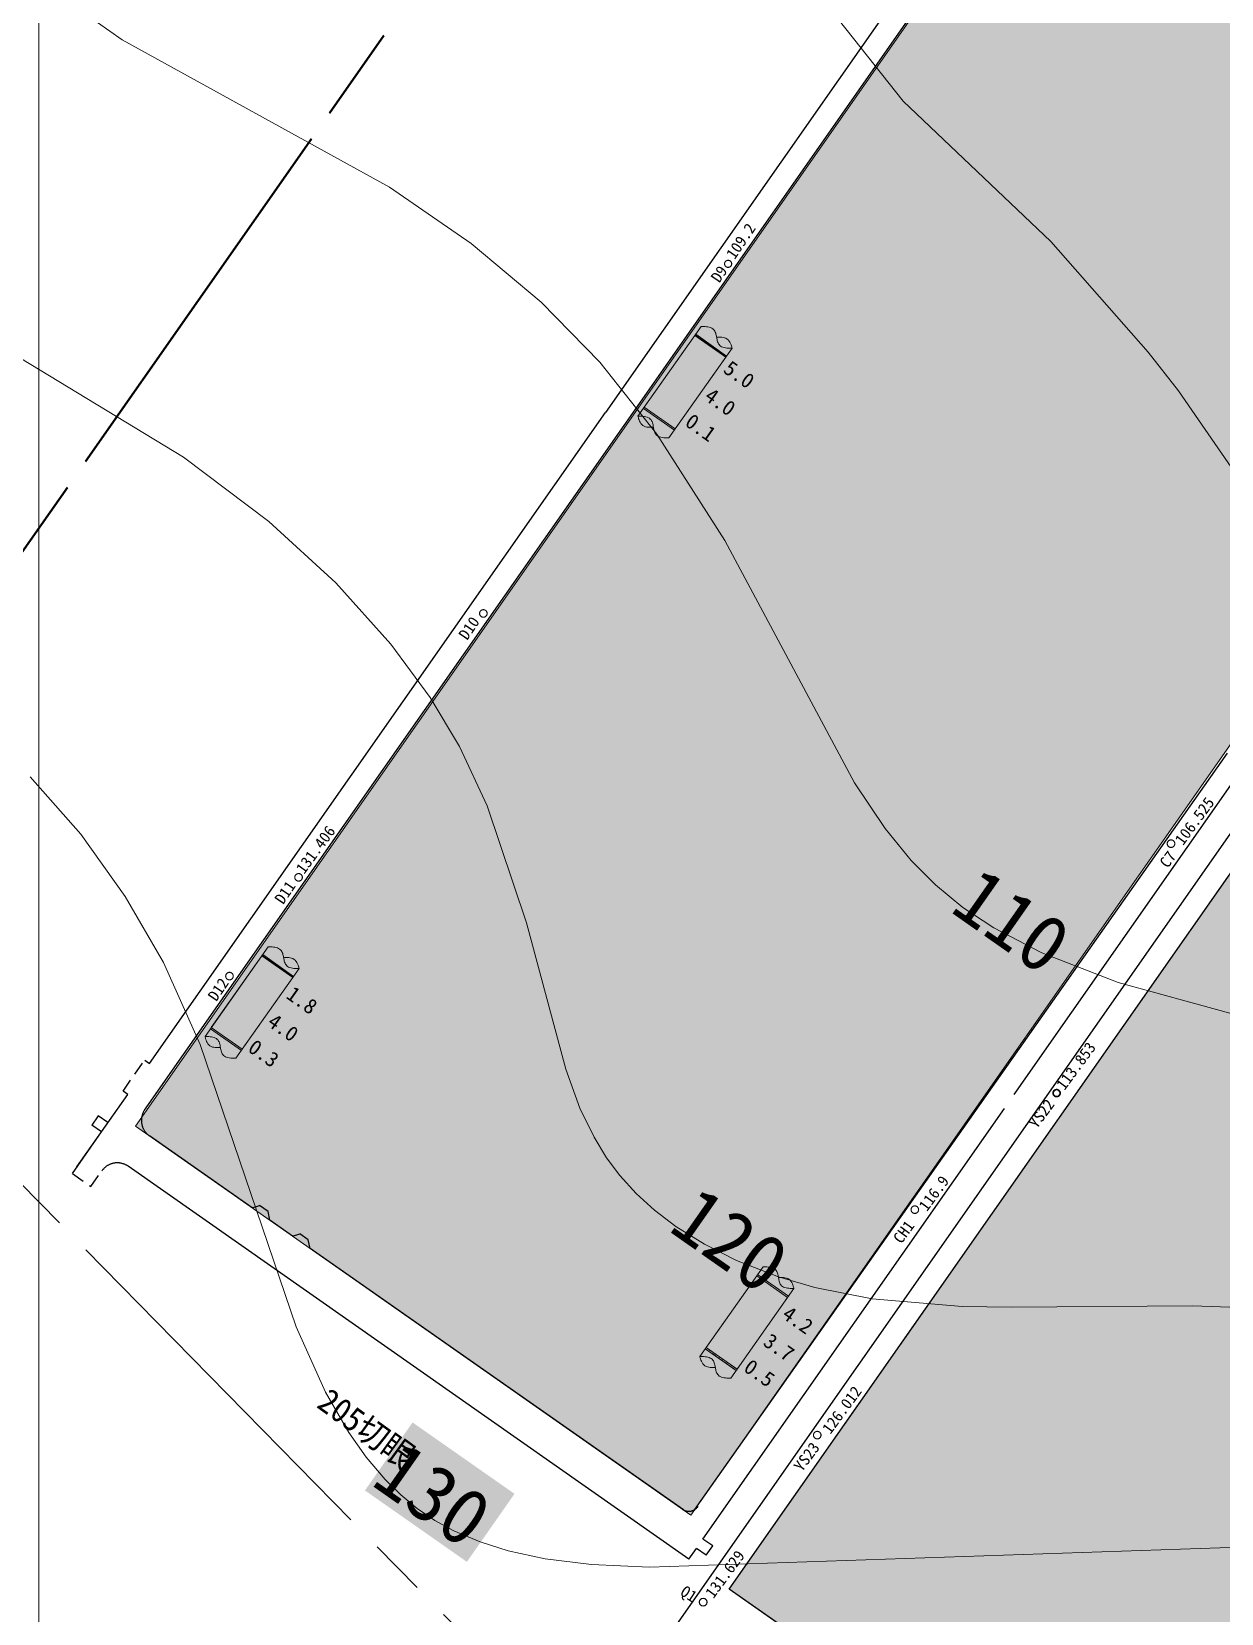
# Model space of a CAD drawing. Header units: inches. Extents: x 36473197 to 36486087, y 3899343 to 3911260.
# Drawn here: x 36480998.1 to 36481312.7, y 3903572.5 to 3903990.6 of the extents above; entities that cross this region are included whole.
import ezdxf

# ---------------------------------------------------------------- set-up
doc = ezdxf.new("R2010")
doc.units = ezdxf.units.IN
doc.header["$MEASUREMENT"] = 0
for name, pattern in [('可采边界', [0.047, 0.02, -0.002, 0.003, -0.002, 0.02]), ('虚线', [0.0045, 0.00175, -0.001, 0.00175]), ('采区边界', [0.03, 0.0125, -0.001, 0.003, -0.001, 0.0125])]:
    doc.linetypes.add(name, pattern=pattern)
doc.layers.get('0').update_dxf_attribs({"lineweight": 0})
for name, color, linetype, lineweight in [('4煤底板等值线', 7, 'Continuous', 0), ('4煤底板等值线注记', 7, 'Continuous', 0), ('可采边界', 7, 'Continuous', 0), ('导线点', 7, 'Continuous', 0), ('小柱状', 7, 'Continuous', 0), ('经纬网', 7, 'Continuous', 0), ('西区开拓设计', 7, 'Continuous', 0), ('采掘图', 7, 'Continuous', 0), ('采空区', 7, 'Continuous', 0)]:
    doc.layers.add(name, color=color, linetype=linetype, lineweight=lineweight)
doc.layers.add('巷道1', color=7, linetype='Continuous', lineweight=0, true_color=0x2d2d2d)
doc.styles.add('宋体', font='SIMSUN.TTC')
doc.styles.add('新宋体', font='SIMSUN.TTC')
doc.styles.add('长等线体', font='simfang.ttf')
doc.styles.add('黑体', font='simhei.ttf')

# ---------------------------------------------------------------- blocks, each defined once
blk = doc.blocks.new('临时经纬仪导线点')
at = {"color": 0, "const_width": 0.3}
blk.add_lwpolyline([(1, 0), (0.97, 0.26), (0.87, 0.5), (0.71, 0.71), (0.5, 0.87), (0.26, 0.97), (0, 1), (-0.26, 0.97), (-0.5, 0.87), (-0.71, 0.71), (-0.87, 0.5), (-0.97, 0.26), (-1, 0), (-0.97, -0.26), (-0.87, -0.5), (-0.71, -0.71), (-0.5, -0.87), (-0.26, -0.97), (0, -1), (0.26, -0.97), (0.5, -0.87), (0.71, -0.71), (0.87, -0.5), (0.97, -0.26), (1, 0)], dxfattribs=at)
blk = doc.blocks.new('lr_block_576')
at = {"color": 7}
blk.add_lwpolyline([(-4.2, 2.72), (3.97, -3.05), (4.2, -2.72), (-3.97, 3.05), (-4.2, 2.72), (-4.2, 2.72)], dxfattribs=at)
at = {"color": 7, "const_width": 0.1}
for points in [[(-3.8, 2.93), (-3.88, 2.88), (-4, 2.76), (-4.06, 2.63)], [(-3.47, 2.7), (-3.51, 2.7), (-3.59, 2.67), (-3.67, 2.63), (-3.73, 2.56), (-3.77, 2.49), (-3.78, 2.43)], [(-3.29, 2.08), (-3.24, 2.11), (-3.18, 2.18)], [(-3.18, 2.18), (-3.14, 2.25), (-3.12, 2.34), (-3.13, 2.43), (-3.14, 2.47)], [(-3.01, 1.88), (-2.91, 1.99)], [(-2.91, 1.99), (-2.83, 2.14), (-2.81, 2.23)], [(-2.37, 1.6), (-1.28, 0.83)], [(-0.54, 0.62), (-0.62, 0.57), (-0.73, 0.44), (-0.8, 0.32)], [(-0.21, 0.39), (-0.25, 0.39), (-0.33, 0.36), (-0.4, 0.32), (-0.46, 0.25), (-0.5, 0.18), (-0.52, 0.12)], [(0.08, -0.13), (0.12, -0.06), (0.14, 0.03), (0.14, 0.12), (0.13, 0.16)], [(-0.03, -0.23), (0.02, -0.2), (0.08, -0.13)], [(0.26, -0.43), (0.35, -0.33)], [(0.35, -0.33), (0.44, -0.17), (0.46, -0.08)], [(0.9, -0.71), (1.99, -1.48)], [(2.73, -1.69), (2.65, -1.74), (2.53, -1.87), (2.47, -1.99)], [(3.06, -1.92), (3.02, -1.92), (2.94, -1.95), (2.86, -1.99), (2.8, -2.06), (2.76, -2.13), (2.75, -2.19)], [(3.24, -2.54), (3.29, -2.51), (3.35, -2.44)], [(3.35, -2.44), (3.39, -2.37), (3.41, -2.28), (3.4, -2.19), (3.39, -2.16)], [(3.52, -2.74), (3.62, -2.64)], [(3.62, -2.64), (3.7, -2.48), (3.72, -2.39)]]:
    blk.add_lwpolyline(points, dxfattribs=at)

msp = doc.modelspace()

# ---------------------------------------------------------------- hatches: boundary and pattern name
at = {"layer": '4煤底板等值线注记', "true_color": 0xffffff}
for points in [[(36481239.31, 3903756.52), (36481251.9, 3903774.5), (36481278.85, 3903755.62), (36481266.27, 3903737.65)], [(36481164.84, 3903672.14), (36481177.43, 3903690.11), (36481204.38, 3903671.23), (36481191.8, 3903653.26)], [(36481086.22, 3903604.97), (36481098.81, 3903622.94), (36481125.77, 3903604.07), (36481113.18, 3903586.09)]]:
    msp.add_hatch(color=7, dxfattribs=at).paths.add_polyline_path(points, flags=17)
at = {"layer": '小柱状'}
for points in [[(36481160.09, 3903891.33), (36481168.26, 3903885.57), (36481181.63, 3903904.53), (36481173.46, 3903910.29)], [(36481045.6, 3903727.35), (36481053.77, 3903721.58), (36481067.14, 3903740.54), (36481058.97, 3903746.31)], [(36481176.44, 3903642.77), (36481184.61, 3903637.01), (36481197.98, 3903655.96), (36481189.81, 3903661.73)]]:
    msp.add_hatch(color=7, dxfattribs=at).paths.add_polyline_path(points, flags=17)
at = {"layer": '小柱状', "lineweight": 0}
h = msp.add_hatch(dxfattribs=at)
h.set_pattern_fill('泥岩_1_1', color=256, scale=133.333333, angle=-35, style=0, pattern_type=2)
h.set_pattern_definition([(145, (36481173.29135, 3903904.4035), (-0.45886, -0.65532), [0.266667, -0.533333]), (325, (36481173.63, 3903904.6547), (0.45886, 0.65532), [0.266667, -0.533333]), (325, (36481173.133, 3903904.75856), (0.45886, 0.65532), []), (325, (36481172.9036, 3903904.4309), (0.45886, 0.65532), [])])
h.paths.add_polyline_path([(36481173.46, 3903910.29), (36481181.63, 3903904.53), (36481181.86, 3903904.86), (36481173.69, 3903910.62)], flags=17)
h = msp.add_hatch(dxfattribs=at)
h.set_pattern_fill('泥岩_1_1', color=256, scale=133.333333, angle=-35, style=0, pattern_type=2)
h.set_pattern_definition([(145, (36481058.8, 3903740.41635), (-0.45886, -0.65532), [0.266667, -0.533333]), (325, (36481059.1386, 3903740.6675), (0.45886, 0.65532), [0.266667, -0.533333]), (325, (36481058.6416, 3903740.7714), (0.45886, 0.65532), []), (325, (36481058.4122, 3903740.4437), (0.45886, 0.65532), [])])
h.paths.add_polyline_path([(36481058.97, 3903746.31), (36481067.14, 3903740.54), (36481067.37, 3903740.87), (36481059.2, 3903746.63)], flags=17)
at = {"layer": '采空区'}
h = msp.add_hatch(dxfattribs=at)
h.set_pattern_fill('GRAVEL', color=160, scale=105.790118, angle=-45, style=0)
h.set_pattern_definition([(148.011827392, (68595548.02, -13821831.6654), (-1084.5972532358, 668.1492536708), [14.23257937, -1409.02790148]), (104.968780616, (68595535.9485, -13821824.126), (324.60542222537, -1231.83032385526), [24.42355305, -2417.93098663]), (52.509486966, (68595529.64, -13821800.531), (-962.3304480337, -1243.8860362498), [17.2213618, -1704.91699648]), (187.272728894, (68595496.4305, -13821764.4917), (2102.03324767324, 263.1870727482), [22.2411029, -2201.86876955]), (212.832694066, (68595474.3684, -13821767.307), (1158.3562619836, 741.3383686664), [21.80916186, -2159.1099997]), (277.272728894, (68595456.043, -13821779.132), (-263.1870727482, 2102.03324767324), [22.2411029, -2201.86876955]), (317.693280355, (68595458.8586, -13821801.194), (-1280.6230671857, 1170.6969212542), [29.41272083, -2911.85698693]), (352.254368263, (68595480.611, -13821820.9917), (2420.61081370132, -325.1753159775), [27.7686366, -2749.09602793]), (41.428605503, (68595508.126, -13821824.7343), (1207.43395219005, 1072.25659396515), [22.31642548, -2209.32856695]), (95.235398197, (68595524.859, -13821809.968), (97.870433537, -1164.3841181808), [25.4776458, -1248.40407042]), (142.396477686, (68595522.5338, -13821784.5964), (-1366.43778832802, 1048.145169176), [32.9481208, -3261.86639243]), (58.813114722, (68595513.574, -13821867.817), (496.519811386, 839.4937490794), [11.24559538, -1113.31878876]), (91.468274278, (68595519.397, -13821858.1963), (30.4242278625, -1391.1191068693), [21.39467617, -2118.07806326]), (144.99903989, (68595518.85, -13821836.81), (-104.18323661, -18.36851547), [14.96094433, -134.64887587]), (123.197630402, (68595530.065, -13821827.312), (300.20905056, -484.1791521155), [8.05676384, -797.61677474]), (211.800449374, (68595525.654, -13821820.57), (294.181194363, 159.288783014), [11.39391312, -558.30330943]), (310.96279642, (68595515.97, -13821826.574), (263.472019624, -275.812678895), [18.50575962, -598.35133172]), (81.56409107, (68595528.102, -13821840.548), (-67.446205674, -226.734988688), [13.38149787, -321.15623022]), (296.388580222, (68595515, -13821760.1435), (496.2348645101, -986.7268196989), [18.74600898, -1855.85966514]), (350.34521583, (68595523.332, -13821776.936), (-1219.489664585, 214.679276294), [15.7268648, -1556.95630813]), (213.197630402, (68595548.938, -13821836.875), (484.1791521155, 300.20905056), [16.11342188, -789.5601167]), (263.609499554, (68595535.455, -13821845.697), (128.86455515155, 1096.9379125064), [18.74600898, -1855.85966514]), (259.44299467, (68595450.406, -13821771.532), (116.523895881, 557.653213987), [18.07741543, -885.7937524]), (214.774180457, (68595447.094, -13821789.3034), (1054.1730253733, 722.9698531985), [15.14681757, -1499.53716794]), (346.800449375, (68595444.939, -13821856.285), (557.653213987, -116.523895881), [16.11342188, -789.5601167]), (297.353064525, (68595460.6266, -13821859.9643), (-655.5236475241, 1280.9080140618), [17.73370334, -1755.63182905]), (349.44299467, (68595435.938, -13821805.235), (-557.653213987, 116.523895881), [9.03870772, -894.8324601]), (21.30897236, (68595443.837, -13821850.034), (398.364430973, 177.657298482), [5.39423814, -534.03163993]), (85.96279642, (68595448.862, -13821848.074), (-49.077690206, -330.918225299), [21.80916186, -414.37467045]), (106.008045845, (68595450.3977, -13821826.3186), (287.8683912895, -1023.4638506347), [20.21120212, -2000.90617204]), (223.68910741, (68595506.594, -13821828.227), (189.997957753, 140.920267546), [15.25726246, -366.17443387]), (273.156266475, (68595495.561, -13821838.766), (103.8982897342, -1807.85205331037), [26.63731707, -2637.08980142]), (340.94443579, (68595497.028, -13821865.363), (-802.7567181436, 288.1533381656), [10.89172743, -1078.2842042]), (9.9990399, (68595507.32, -13821868.92), (85.81472114, 122.55175208), [6.3474071, -99.4427113]), (40.255477052, (68595453.156, -13821823.684), (-655.8085944002, -545.3125547165), [14.6967864, -1454.9865081]), (328.011827393, (68595464.372, -13821814.187), (1084.5972532358, -668.1492536708), [28.46515874, -1394.7953221]), (279.9990399, (68595488.51, -13821829.27), (122.55175208, -85.81472114), [27.50543078, -78.28468762]), (245.303886357, (68595493.291, -13821856.354), (-545.5975015926, -1170.4119743781), [16.72689878, -1655.96174163]), (174.053643987, (68595486.302, -13821871.551), (-435.101461909, 30.7091747386), [15.40325282, -754.76043433]), (127.645015252, (68595470.982, -13821869.955), (-1390.83415999324, 1795.7963409158), [25.07913442, -2482.83845253]), (95.425118628, (68595455.6643, -13821850.097), (-134.60746447276, 1372.75059140138), [26.5320559, -2626.6706156])])
h.paths.add_polyline_path([(36481854.06, 3904884.5), (36481025.54, 3903701.28), (36481172.41, 3903598.44), (36482000.94, 3904781.65)], flags=17)
h = msp.add_hatch(dxfattribs=at)
h.set_pattern_fill('GRAVEL', color=160, scale=105.790118, angle=-45, style=0)
h.set_pattern_definition([(148.011827392, (68595599.91, -13822031.208), (-1084.5972532358, 668.1492536708), [14.23257937, -1409.02790148]), (104.968780616, (68595587.8385, -13822023.6686), (324.60542222537, -1231.83032385526), [24.42355305, -2417.93098663]), (52.509486966, (68595581.53, -13822000.074), (-962.3304480337, -1243.8860362498), [17.2213618, -1704.91699648]), (187.272728894, (68595548.3206, -13821964.0344), (2102.03324767324, 263.1870727482), [22.2411029, -2201.86876955]), (212.832694066, (68595526.2584, -13821966.85), (1158.3562619836, 741.3383686664), [21.80916186, -2159.1099997]), (277.272728894, (68595507.933, -13821978.6747), (-263.1870727482, 2102.03324767324), [22.2411029, -2201.86876955]), (317.693280355, (68595510.7486, -13822000.737), (-1280.6230671857, 1170.6969212542), [29.41272083, -2911.85698693]), (352.254368263, (68595532.501, -13822020.5345), (2420.61081370132, -325.1753159775), [27.7686366, -2749.09602793]), (41.428605503, (68595560.016, -13822024.277), (1207.43395219005, 1072.25659396515), [22.31642548, -2209.32856695]), (95.235398197, (68595576.749, -13822009.5106), (97.870433537, -1164.3841181808), [25.4776458, -1248.40407042]), (142.396477686, (68595574.4238, -13821984.1392), (-1366.43778832802, 1048.145169176), [32.9481208, -3261.86639243]), (58.813114722, (68595565.464, -13822067.36), (496.519811386, 839.4937490794), [11.24559538, -1113.31878876]), (91.468274278, (68595571.287, -13822057.739), (30.4242278625, -1391.1191068693), [21.39467617, -2118.07806326]), (144.99903989, (68595570.74, -13822036.35), (-104.18323661, -18.36851547), [14.96094433, -134.64887587]), (123.197630402, (68595581.955, -13822026.854), (300.20905056, -484.1791521155), [8.05676384, -797.61677474]), (211.800449374, (68595577.544, -13822020.113), (294.181194363, 159.288783014), [11.39391312, -558.30330943]), (310.96279642, (68595567.86, -13822026.117), (263.472019624, -275.812678895), [18.50575962, -598.35133172]), (81.56409107, (68595579.992, -13822040.09), (-67.446205674, -226.734988688), [13.38149787, -321.15623022]), (296.388580222, (68595566.89, -13821959.686), (496.2348645101, -986.7268196989), [18.74600898, -1855.85966514]), (350.34521583, (68595575.222, -13821976.479), (-1219.489664585, 214.679276294), [15.7268648, -1556.95630813]), (213.197630402, (68595600.828, -13822036.417), (484.1791521155, 300.20905056), [16.11342188, -789.5601167]), (263.609499554, (68595587.345, -13822045.24), (128.86455515155, 1096.9379125064), [18.74600898, -1855.85966514]), (259.44299467, (68595502.296, -13821971.075), (116.523895881, 557.653213987), [18.07741543, -885.7937524]), (214.774180457, (68595498.984, -13821988.846), (1054.1730253733, 722.9698531985), [15.14681757, -1499.53716794]), (346.800449375, (68595496.829, -13822055.828), (557.653213987, -116.523895881), [16.11342188, -789.5601167]), (297.353064525, (68595512.5166, -13822059.507), (-655.5236475241, 1280.9080140618), [17.73370334, -1755.63182905]), (349.44299467, (68595487.828, -13822004.778), (-557.653213987, 116.523895881), [9.03870772, -894.8324601]), (21.30897236, (68595495.727, -13822049.577), (398.364430973, 177.657298482), [5.39423814, -534.03163993]), (85.96279642, (68595500.752, -13822047.616), (-49.077690206, -330.918225299), [21.80916186, -414.37467045]), (106.008045845, (68595502.2877, -13822025.8614), (287.8683912895, -1023.4638506347), [20.21120212, -2000.90617204]), (223.68910741, (68595558.484, -13822027.77), (189.997957753, 140.920267546), [15.25726246, -366.17443387]), (273.156266475, (68595547.451, -13822038.3088), (103.8982897342, -1807.85205331037), [26.63731707, -2637.08980142]), (340.94443579, (68595548.918, -13822064.906), (-802.7567181436, 288.1533381656), [10.89172743, -1078.2842042]), (9.9990399, (68595559.21, -13822068.46), (85.81472114, 122.55175208), [6.3474071, -99.4427113]), (40.255477052, (68595505.046, -13822023.227), (-655.8085944002, -545.3125547165), [14.6967864, -1454.9865081]), (328.011827393, (68595516.262, -13822013.73), (1084.5972532358, -668.1492536708), [28.46515874, -1394.7953221]), (279.9990399, (68595540.4, -13822028.81), (122.55175208, -85.81472114), [27.50543078, -78.28468762]), (245.303886357, (68595545.181, -13822055.8965), (-545.5975015926, -1170.4119743781), [16.72689878, -1655.96174163]), (174.053643987, (68595538.192, -13822071.094), (-435.101461909, 30.7091747386), [15.40325282, -754.76043433]), (127.645015252, (68595522.872, -13822069.498), (-1390.83415999324, 1795.7963409158), [25.07913442, -2482.83845253]), (95.425118628, (68595507.5543, -13822049.64), (-134.60746447276, 1372.75059140138), [26.5320559, -2626.6706156])])
h.paths.add_polyline_path([(36481182.5, 3903578.88), (36481345.49, 3903464.75), (36482179.89, 3904656.35), (36482016.9, 3904770.48)], flags=17)

# ---------------------------------------------------------------- linework, layer by layer
at = {"layer": '4煤底板等值线', "color": 7, "linetype": 'Continuous', "lineweight": 0, "flags": 128}
for points in [[(36481185.07, 3904027.09), (36481228.54, 3903972.27), (36481267.54, 3903935.17), (36481293.35, 3903905.91), (36481301.32, 3903895.64), (36481342.47, 3903835.99)], [(36481005.75, 3903999.99), (36481022.07, 3903988.46), (36481092.69, 3903949.49), (36481114.34, 3903934.64), (36481132.85, 3903919.08), (36481148.35, 3903903.23), (36481163.43, 3903884.22), (36481181.36, 3903856.1), (36481215.71, 3903792.04), (36481223.76, 3903779.94), (36481230.63, 3903771.54), (36481237.09, 3903765.06), (36481244.35, 3903759.1), (36481252.5, 3903753.72), (36481265.22, 3903747.09), (36481285.41, 3903739.24), (36481314.88, 3903731.15)], [(36480974.72, 3903916.6), (36481038.2, 3903878.12), (36481060.84, 3903861.09), (36481078.49, 3903844.9), (36481093.08, 3903828.65), (36481103.43, 3903814.6), (36481111.2, 3903801.6), (36481118.5, 3903785.99), (36481128.9, 3903755.03), (36481139.33, 3903716.33), (36481143.08, 3903706.07), (36481146.8, 3903698.33), (36481150.11, 3903692.87), (36481153.61, 3903688.19), (36481157.94, 3903683.44), (36481162.75, 3903679.08), (36481168.43, 3903674.77), (36481175.97, 3903670.07), (36481184.51, 3903665.78), (36481195.53, 3903661.48), (36481205.22, 3903658.62), (36481220.33, 3903655.64), (36481244.17, 3903653.62), (36481257.21, 3903653.4), (36481305.04, 3903653.73), (36481415.89, 3903649.82)], [(36481338.3, 3903590.71), (36481161.42, 3903584.73), (36481146.14, 3903585.4), (36481133.85, 3903586.91), (36481124.11, 3903589.01), (36481116.7, 3903591.34), (36481109.69, 3903594.33), (36481104.73, 3903597.04), (36481100.05, 3903600.2), (36481095.68, 3903603.81), (36481091.59, 3903607.84), (36481086.55, 3903613.8), (36481081.97, 3903620.33), (36481075.83, 3903630.98), (36481068.04, 3903648.21), (36481042.64, 3903722.88), (36481032.92, 3903744.57), (36481022.85, 3903761.96), (36481011.07, 3903778.42), (36480997.68, 3903793.61)]]:
    msp.add_lwpolyline(points, dxfattribs=at)
at = {"layer": '可采边界', "linetype": '可采边界', "lineweight": 30, "ltscale": 5000, "flags": 128}
msp.add_lwpolyline([(36479940.42, 3903953.02), (36479947.75, 3903955.56), (36479950.12, 3903956.54), (36479951.68, 3903957.39), (36479954.63, 3903959.36), (36479958.81, 3903962.7), (36479966.63, 3903970.22), (36480098.68, 3904113.17), (36480300.78, 3904392.39), (36480379.14, 3904481.72), (36480388.22, 3904490.58), (36480397.8, 3904498.87), (36480407.85, 3904506.13), (36480418.43, 3904512.62), (36480429.44, 3904518.21), (36480435.1, 3904520.62), (36480440.88, 3904522.72), (36480450.25, 3904525.22), (36480459.82, 3904526.95), (36480469.47, 3904527.9), (36480474.3, 3904528.05), (36480479.12, 3904527.94), (36480488.57, 3904526.77), (36480528.87, 3904517.41), (36480537.55, 3904514.34), (36480545.96, 3904510.57), (36480554.05, 3904506.2), (36480561.77, 3904501.21), (36480569.09, 3904495.56), (36480573.58, 3904491.4), (36480576.67, 3904488.06), (36480578.55, 3904485.71), (36480579.41, 3904484.48), (36480580.83, 3904482.12), (36480583.24, 3904477.14), (36480585.21, 3904471.92), (36480587.46, 3904463.77), (36480588.95, 3904455.36), (36480589.68, 3904446.84), (36480589.69, 3904441.19), (36480589.19, 3904435.33), (36480587.15, 3904423.77), (36480567.6, 3904352.28), (36480562.89, 3904326.34), (36480561.8, 3904308.82), (36480562.31, 3904291.27), (36480563.63, 3904279.73), (36480566.68, 3904266.07), (36480570.76, 3904252.65), (36480581.05, 3904226.28), (36480632.1, 3904129.38), (36480688.56, 3904041.54), (36480955.32, 3903726.78), (36481161.4, 3903516.77), (36481216.78, 3903468.31), (36481253.18, 3903441.34), (36481265.8, 3903433.05), (36481411.21, 3903356.22), (36481426.8, 3903346.01), (36481436.27, 3903338.55), (36481443.5, 3903331.69), (36481447.41, 3903327.2), (36481451.37, 3903321.46), (36481454.82, 3903315.36), (36481457.74, 3903308.99), (36481460.08, 3903302.4), (36481461.15, 3903298.07), (36481462.59, 3903289.24), (36481463.22, 3903280.29), (36481463.1, 3903271.3), (36481462.75, 3903266.82), (36481461.26, 3903257.55), (36481457.8, 3903243.89), (36481453.21, 3903230.54), (36481445.91, 3903213.95), (36481437.42, 3903197.87), (36481406.48, 3903150.76), (36481385.9, 3903124.99), (36481358.49, 3903096.27), (36481311.68, 3903058.24), (36481247.04, 3903011.51), (36481218.36, 3902986.35), (36481195.38, 3902961.86), (36481174.27, 3902935.73), (36481151.29, 3902901.94)], dxfattribs=at)
at = {"layer": '导线点', "color": 7, "const_width": 0.3}
msp.add_lwpolyline([(36481183.19, 3903929.23, -1), (36481181.31, 3903929.23, -1), (36481183.19, 3903929.23)], format="xyb", dxfattribs=at)
at = {"layer": '导线点', "color": 7}
msp.add_circle((36481269.11, 3903710.01), 0.853, dxfattribs=at)
at = {"layer": '导线点', "color": 7, "linetype": 'Continuous'}
msp.add_circle((36481175.65, 3903575.43), 1.05, dxfattribs=at)
at = {"layer": '小柱状', "color": 7, "linetype": 'Continuous', "lineweight": 0}
for p, q in [((36481158.42, 3903888.96), (36481175.13, 3903912.66)), ((36481166.59, 3903883.2), (36481183.3, 3903906.9)), ((36481043.93, 3903724.98), (36481060.64, 3903748.68)), ((36481052.1, 3903719.21), (36481068.81, 3903742.91))]:
    msp.add_line(p, q, dxfattribs=at)
at = {"layer": '小柱状', "linetype": 'Continuous', "lineweight": 0}
for p, q in [((36481174.77, 3903640.4), (36481191.48, 3903664.1)), ((36481182.94, 3903634.64), (36481199.66, 3903658.33))]:
    msp.add_line(p, q, dxfattribs=at)
at = {"layer": '小柱状', "linetype": 'Continuous', "flags": 128}
for points in [[(36481160.09, 3903891.33), (36481168.26, 3903885.57), (36481181.63, 3903904.53), (36481173.46, 3903910.29), (36481160.09, 3903891.33)], [(36481173.46, 3903910.29), (36481181.63, 3903904.53), (36481181.86, 3903904.86), (36481173.69, 3903910.62), (36481173.46, 3903910.29)], [(36481159.86, 3903891.01), (36481168.03, 3903885.24), (36481168.26, 3903885.57), (36481160.09, 3903891.33), (36481159.86, 3903891.01)], [(36481045.6, 3903727.35), (36481053.77, 3903721.58), (36481067.14, 3903740.54), (36481058.97, 3903746.31), (36481045.6, 3903727.35)], [(36481058.97, 3903746.31), (36481067.14, 3903740.54), (36481067.37, 3903740.87), (36481059.2, 3903746.63), (36481058.97, 3903746.31)], [(36481045.37, 3903727.02), (36481053.54, 3903721.26), (36481053.77, 3903721.58), (36481045.6, 3903727.35), (36481045.37, 3903727.02)], [(36481176.44, 3903642.77), (36481184.61, 3903637.01), (36481197.98, 3903655.96), (36481189.81, 3903661.73), (36481176.44, 3903642.77)], [(36481176.44, 3903642.77), (36481184.61, 3903637.01), (36481197.98, 3903655.96), (36481189.81, 3903661.73), (36481176.44, 3903642.77)], [(36481189.81, 3903661.73), (36481197.98, 3903655.96), (36481198.21, 3903656.29), (36481190.04, 3903662.05), (36481189.81, 3903661.73)], [(36481176.21, 3903642.44), (36481184.38, 3903636.68), (36481184.61, 3903637.01), (36481176.44, 3903642.77), (36481176.21, 3903642.44)]]:
    msp.add_lwpolyline(points, dxfattribs=at)
at = {"layer": '小柱状', "color": 7, "linetype": 'Continuous', "flags": 128}
for points in [[(36481160.09, 3903891.33), (36481168.26, 3903885.57), (36481181.63, 3903904.53), (36481173.46, 3903910.29), (36481160.09, 3903891.33)], [(36481045.6, 3903727.35), (36481053.77, 3903721.58), (36481067.14, 3903740.54), (36481058.97, 3903746.31), (36481045.6, 3903727.35)]]:
    msp.add_lwpolyline(points, dxfattribs=at)
at = {"layer": '小柱状', "color": 7}
for points in [[(36481160.09, 3903891.33), (36481168.26, 3903885.57), (36481181.63, 3903904.53), (36481173.46, 3903910.29), (36481160.09, 3903891.33)], [(36481045.6, 3903727.35), (36481053.77, 3903721.58), (36481067.14, 3903740.54), (36481058.97, 3903746.31), (36481045.6, 3903727.35)]]:
    msp.add_lwpolyline(points, dxfattribs=at)
at = {"layer": '小柱状', "color": 7, "linetype": 'Continuous', "lineweight": 0, "flags": 128}
for points in [[(36481175.13, 3903912.66), (36481175.18, 3903912.66), (36481175.33, 3903912.66), (36481175.54, 3903912.66), (36481175.82, 3903912.65), (36481176.15, 3903912.63), (36481176.5, 3903912.59), (36481176.87, 3903912.54), (36481177.23, 3903912.47), (36481177.58, 3903912.37), (36481177.9, 3903912.24), (36481178.17, 3903912.09), (36481178.39, 3903911.9), (36481178.58, 3903911.69), (36481178.73, 3903911.46), (36481178.86, 3903911.21), (36481178.96, 3903910.94), (36481179.04, 3903910.66), (36481179.11, 3903910.37), (36481179.17, 3903910.08), (36481179.27, 3903909.48), (36481179.33, 3903909.19), (36481179.39, 3903908.9), (36481179.48, 3903908.62), (36481179.58, 3903908.35), (36481179.7, 3903908.1), (36481179.86, 3903907.87), (36481180.04, 3903907.66), (36481180.27, 3903907.48), (36481180.54, 3903907.32), (36481180.86, 3903907.19), (36481181.2, 3903907.09), (36481181.57, 3903907.02), (36481181.94, 3903906.97), (36481182.29, 3903906.93), (36481182.61, 3903906.91), (36481182.89, 3903906.9), (36481183.11, 3903906.9), (36481183.25, 3903906.9), (36481183.3, 3903906.9)], [(36481179.22, 3903909.78), (36481179.27, 3903909.79), (36481179.41, 3903909.81), (36481179.62, 3903909.83), (36481179.9, 3903909.84), (36481180.22, 3903909.84), (36481180.57, 3903909.82), (36481180.93, 3903909.77), (36481181.3, 3903909.68), (36481181.66, 3903909.55), (36481181.98, 3903909.36), (36481182.27, 3903909.12), (36481182.51, 3903908.83), (36481182.72, 3903908.51), (36481182.89, 3903908.18), (36481183.03, 3903907.86), (36481183.13, 3903907.56), (36481183.21, 3903907.29), (36481183.26, 3903907.09), (36481183.29, 3903906.95), (36481183.3, 3903906.9)], [(36481158.42, 3903888.96), (36481158.47, 3903888.96), (36481158.61, 3903888.96), (36481158.83, 3903888.96), (36481159.11, 3903888.95), (36481159.43, 3903888.93), (36481159.79, 3903888.89), (36481160.15, 3903888.84), (36481160.52, 3903888.77), (36481160.87, 3903888.67), (36481161.18, 3903888.54), (36481161.45, 3903888.39), (36481161.68, 3903888.2), (36481161.87, 3903887.99), (36481162.02, 3903887.76), (36481162.15, 3903887.51), (36481162.25, 3903887.24), (36481162.33, 3903886.96), (36481162.4, 3903886.67), (36481162.45, 3903886.38), (36481162.56, 3903885.78), (36481162.61, 3903885.49), (36481162.68, 3903885.2), (36481162.76, 3903884.92), (36481162.86, 3903884.65), (36481162.99, 3903884.4), (36481163.14, 3903884.17), (36481163.33, 3903883.96), (36481163.56, 3903883.78), (36481163.83, 3903883.62), (36481164.14, 3903883.49), (36481164.49, 3903883.39), (36481164.86, 3903883.32), (36481165.22, 3903883.27), (36481165.58, 3903883.23), (36481165.9, 3903883.21), (36481166.18, 3903883.2), (36481166.4, 3903883.2), (36481166.54, 3903883.2), (36481166.59, 3903883.2)], [(36481158.42, 3903888.96), (36481158.43, 3903888.91), (36481158.46, 3903888.78), (36481158.51, 3903888.57), (36481158.59, 3903888.3), (36481158.7, 3903888), (36481158.83, 3903887.68), (36481159.01, 3903887.35), (36481159.21, 3903887.03), (36481159.46, 3903886.74), (36481159.74, 3903886.5), (36481160.07, 3903886.31), (36481160.42, 3903886.18), (36481160.79, 3903886.09), (36481161.16, 3903886.04), (36481161.51, 3903886.02), (36481161.83, 3903886.02), (36481162.1, 3903886.04), (36481162.32, 3903886.06), (36481162.46, 3903886.07), (36481162.5, 3903886.08)], [(36481060.64, 3903748.68), (36481060.69, 3903748.68), (36481060.83, 3903748.68), (36481061.05, 3903748.67), (36481061.33, 3903748.66), (36481061.66, 3903748.64), (36481062.01, 3903748.61), (36481062.38, 3903748.55), (36481062.74, 3903748.48), (36481063.09, 3903748.38), (36481063.4, 3903748.26), (36481063.67, 3903748.1), (36481063.9, 3903747.91), (36481064.09, 3903747.7), (36481064.24, 3903747.47), (36481064.37, 3903747.22), (36481064.47, 3903746.95), (36481064.55, 3903746.68), (36481064.62, 3903746.39), (36481064.67, 3903746.09), (36481064.78, 3903745.5), (36481064.84, 3903745.2), (36481064.9, 3903744.91), (36481064.98, 3903744.63), (36481065.09, 3903744.37), (36481065.21, 3903744.11), (36481065.36, 3903743.88), (36481065.55, 3903743.67), (36481065.78, 3903743.49), (36481066.05, 3903743.33), (36481066.36, 3903743.2), (36481066.71, 3903743.11), (36481067.08, 3903743.03), (36481067.44, 3903742.98), (36481067.8, 3903742.94), (36481068.12, 3903742.92), (36481068.4, 3903742.91), (36481068.62, 3903742.91), (36481068.76, 3903742.91), (36481068.81, 3903742.91)], [(36481064.73, 3903745.79), (36481064.78, 3903745.8), (36481064.92, 3903745.82), (36481065.13, 3903745.84), (36481065.41, 3903745.85), (36481065.73, 3903745.85), (36481066.08, 3903745.83), (36481066.44, 3903745.78), (36481066.81, 3903745.69), (36481067.16, 3903745.56), (36481067.49, 3903745.37), (36481067.78, 3903745.13), (36481068.02, 3903744.84), (36481068.23, 3903744.52), (36481068.4, 3903744.2), (36481068.53, 3903743.87), (36481068.64, 3903743.57), (36481068.72, 3903743.31), (36481068.77, 3903743.1), (36481068.8, 3903742.96), (36481068.81, 3903742.91)], [(36481043.93, 3903724.98), (36481043.98, 3903724.98), (36481044.12, 3903724.98), (36481044.34, 3903724.97), (36481044.62, 3903724.96), (36481044.94, 3903724.94), (36481045.3, 3903724.91), (36481045.66, 3903724.85), (36481046.03, 3903724.78), (36481046.38, 3903724.68), (36481046.69, 3903724.56), (36481046.96, 3903724.4), (36481047.19, 3903724.21), (36481047.38, 3903724), (36481047.53, 3903723.77), (36481047.65, 3903723.52), (36481047.76, 3903723.25), (36481047.84, 3903722.98), (36481047.9, 3903722.69), (36481047.96, 3903722.39), (36481048.07, 3903721.8), (36481048.12, 3903721.5), (36481048.19, 3903721.21), (36481048.27, 3903720.93), (36481048.37, 3903720.67), (36481048.5, 3903720.42), (36481048.65, 3903720.18), (36481048.84, 3903719.97), (36481049.07, 3903719.79), (36481049.34, 3903719.63), (36481049.65, 3903719.51), (36481050, 3903719.41), (36481050.36, 3903719.33), (36481050.73, 3903719.28), (36481051.08, 3903719.25), (36481051.41, 3903719.22), (36481051.69, 3903719.21), (36481051.91, 3903719.21), (36481052.05, 3903719.21), (36481052.1, 3903719.21)], [(36481043.93, 3903724.98), (36481043.94, 3903724.93), (36481043.97, 3903724.79), (36481044.02, 3903724.58), (36481044.1, 3903724.32), (36481044.21, 3903724.01), (36481044.34, 3903723.69), (36481044.51, 3903723.36), (36481044.72, 3903723.05), (36481044.96, 3903722.76), (36481045.25, 3903722.51), (36481045.58, 3903722.33), (36481045.93, 3903722.19), (36481046.3, 3903722.11), (36481046.66, 3903722.05), (36481047.01, 3903722.03), (36481047.33, 3903722.03), (36481047.61, 3903722.05), (36481047.82, 3903722.07), (36481047.96, 3903722.09), (36481048.01, 3903722.09)], [(36481191.48, 3903664.1), (36481191.53, 3903664.1), (36481191.68, 3903664.1), (36481191.9, 3903664.1), (36481192.17, 3903664.09), (36481192.5, 3903664.07), (36481192.85, 3903664.03), (36481193.22, 3903663.98), (36481193.58, 3903663.9), (36481193.93, 3903663.81), (36481194.25, 3903663.68), (36481194.52, 3903663.52), (36481194.74, 3903663.34), (36481194.93, 3903663.13), (36481195.09, 3903662.89), (36481195.21, 3903662.64), (36481195.31, 3903662.38), (36481195.39, 3903662.1), (36481195.46, 3903661.81), (36481195.52, 3903661.51), (36481195.62, 3903660.92), (36481195.68, 3903660.62), (36481195.75, 3903660.33), (36481195.83, 3903660.06), (36481195.93, 3903659.79), (36481196.05, 3903659.54), (36481196.21, 3903659.31), (36481196.4, 3903659.1), (36481196.62, 3903658.91), (36481196.89, 3903658.75), (36481197.21, 3903658.63), (36481197.56, 3903658.53), (36481197.92, 3903658.46), (36481198.29, 3903658.4), (36481198.64, 3903658.37), (36481198.96, 3903658.35), (36481199.24, 3903658.34), (36481199.46, 3903658.33), (36481199.6, 3903658.33), (36481199.66, 3903658.33)], [(36481195.57, 3903661.22), (36481195.62, 3903661.22), (36481195.76, 3903661.24), (36481195.97, 3903661.26), (36481196.25, 3903661.28), (36481196.57, 3903661.28), (36481196.92, 3903661.26), (36481197.29, 3903661.21), (36481197.65, 3903661.12), (36481198.01, 3903660.98), (36481198.33, 3903660.8), (36481198.62, 3903660.55), (36481198.86, 3903660.26), (36481199.07, 3903659.95), (36481199.24, 3903659.62), (36481199.38, 3903659.3), (36481199.48, 3903658.99), (36481199.56, 3903658.73), (36481199.62, 3903658.52), (36481199.65, 3903658.38), (36481199.66, 3903658.33)], [(36481174.77, 3903640.4), (36481174.82, 3903640.4), (36481174.96, 3903640.4), (36481175.18, 3903640.4), (36481175.46, 3903640.39), (36481175.78, 3903640.37), (36481176.14, 3903640.33), (36481176.51, 3903640.28), (36481176.87, 3903640.2), (36481177.22, 3903640.11), (36481177.53, 3903639.98), (36481177.8, 3903639.82), (36481178.03, 3903639.64), (36481178.22, 3903639.43), (36481178.37, 3903639.2), (36481178.5, 3903638.94), (36481178.6, 3903638.68), (36481178.68, 3903638.4), (36481178.75, 3903638.11), (36481178.8, 3903637.81), (36481178.91, 3903637.22), (36481178.97, 3903636.92), (36481179.03, 3903636.64), (36481179.11, 3903636.36), (36481179.22, 3903636.09), (36481179.34, 3903635.84), (36481179.49, 3903635.61), (36481179.68, 3903635.4), (36481179.91, 3903635.21), (36481180.18, 3903635.05), (36481180.49, 3903634.93), (36481180.84, 3903634.83), (36481181.21, 3903634.76), (36481181.57, 3903634.7), (36481181.93, 3903634.67), (36481182.25, 3903634.65), (36481182.53, 3903634.64), (36481182.75, 3903634.63), (36481182.89, 3903634.63), (36481182.94, 3903634.64)], [(36481174.77, 3903640.4), (36481174.78, 3903640.35), (36481174.81, 3903640.21), (36481174.86, 3903640), (36481174.94, 3903639.74), (36481175.05, 3903639.44), (36481175.19, 3903639.11), (36481175.36, 3903638.79), (36481175.56, 3903638.47), (36481175.81, 3903638.18), (36481176.09, 3903637.94), (36481176.42, 3903637.75), (36481176.77, 3903637.62), (36481177.14, 3903637.53), (36481177.51, 3903637.48), (36481177.86, 3903637.46), (36481178.18, 3903637.46), (36481178.45, 3903637.47), (36481178.67, 3903637.49), (36481178.81, 3903637.51), (36481178.86, 3903637.52)]]:
    msp.add_lwpolyline(points, dxfattribs=at)
at = {"layer": '小柱状'}
msp.add_lwpolyline([(36481176.44, 3903642.77), (36481184.61, 3903637.01), (36481197.98, 3903655.96), (36481189.81, 3903661.73), (36481176.44, 3903642.77)], dxfattribs=at)
at = {"layer": '巷道1', "color": 7, "linetype": 'Continuous', "lineweight": 30}
for p, q in [((36481306.2, 3904113.24, 0.2), (36481149.81, 3903889.97, 0)), ((36481154.74, 3903886.51, 0), (36481311.17, 3904109.76, 0.2)), ((36481029.23, 3903717.85, 0.17), (36481149.8, 3903889.97, 0.18)), ((36481027.9, 3903705.49, 0.2), (36481154.74, 3903886.51, 0)), ((36481173.42, 3903599.91, -0.2), (36481314.32, 3903799.88, -0.02)), ((36481257.92, 3903709.66, 0), (36481318.88, 3903796.68, 0)), ((36481010.07, 3903690.49, 0), (36481023.49, 3903709.65, 0.17)), ((36481175.59, 3903592.12, 0), (36481255.34, 3903705.97, 0)), ((36481008.85, 3903688.75, 0), (36481016.56, 3903699.76, 0)), ((36481056.41, 3903679.66, 0), (36481029.24, 3903698.7, 0.2)), ((36481091.36, 3903643.21, 0), (36481023.62, 3903690.67, 0)), ((36481060.59, 3903678.69, 0), (36481058.34, 3903680.27, 0)), ((36481061.07, 3903676.4, 0), (36481060.59, 3903678.69, 0)), ((36481067.06, 3903672.2, -0.2), (36481061.07, 3903676.4, 0)), ((36481067.06, 3903672.2, -0.2), (36481068.99, 3903672.81, -0.2)), ((36481071.24, 3903671.23, -0.2), (36481068.99, 3903672.81, -0.2)), ((36481071.72, 3903668.94, -0.2), (36481071.24, 3903671.23, -0.2)), ((36481170.45, 3903599.81, -0.2), (36481071.72, 3903668.94, -0.2)), ((36481171.88, 3903586.82, 0), (36481091.36, 3903643.21, 0))]:
    msp.add_line(p, q, dxfattribs=at)
at = {"layer": '巷道1', "color": 7, "lineweight": 30}
for p, q in [((36481182.51, 3903578.86), (36481522.8, 3904064.84)), ((36481151.5, 3903545.03), (36481323.02, 3903789.98))]:
    msp.add_line(p, q, dxfattribs=at)
at = {"layer": '巷道1', "color": 7, "linetype": 'Continuous', "lineweight": 30, "flags": 128}
for points in [[(36481028.02, 3903705.66), (36481027.93, 3903705.53), (36481027.84, 3903705.4), (36481027.76, 3903705.26), (36481027.69, 3903705.12), (36481027.62, 3903704.98), (36481027.55, 3903704.84), (36481027.49, 3903704.7), (36481027.43, 3903704.55), (36481027.38, 3903704.4), (36481027.33, 3903704.25), (36481027.29, 3903704.1), (36481027.25, 3903703.95), (36481027.21, 3903703.8), (36481027.18, 3903703.64), (36481027.16, 3903703.49), (36481027.14, 3903703.33), (36481027.13, 3903703.18), (36481027.12, 3903703.02), (36481027.11, 3903702.86), (36481027.11, 3903702.7), (36481027.12, 3903702.55), (36481027.13, 3903702.39), (36481027.14, 3903702.23), (36481027.16, 3903702.08), (36481027.19, 3903701.92), (36481027.22, 3903701.77), (36481027.25, 3903701.62), (36481027.29, 3903701.46), (36481027.33, 3903701.31), (36481027.38, 3903701.16), (36481027.44, 3903701.02), (36481027.49, 3903700.87), (36481027.56, 3903700.73), (36481027.62, 3903700.58), (36481027.7, 3903700.44), (36481027.77, 3903700.31), (36481027.85, 3903700.17), (36481027.94, 3903700.04), (36481028.02, 3903699.91), (36481028.12, 3903699.78), (36481028.21, 3903699.66), (36481028.31, 3903699.54), (36481028.42, 3903699.42), (36481028.53, 3903699.31), (36481028.64, 3903699.19), (36481028.75, 3903699.09), (36481028.87, 3903698.98), (36481028.99, 3903698.88), (36481029.12, 3903698.79), (36481029.24, 3903698.7)], [(36481023.62, 3903690.67), (36481023.49, 3903690.76), (36481023.36, 3903690.84), (36481023.22, 3903690.92), (36481023.08, 3903691), (36481022.94, 3903691.07), (36481022.8, 3903691.13), (36481022.66, 3903691.2), (36481022.51, 3903691.25), (36481022.36, 3903691.31), (36481022.21, 3903691.35), (36481022.06, 3903691.4), (36481021.91, 3903691.44), (36481021.76, 3903691.47), (36481021.6, 3903691.5), (36481021.45, 3903691.52), (36481021.29, 3903691.54), (36481021.14, 3903691.56), (36481020.98, 3903691.57), (36481020.82, 3903691.57), (36481020.66, 3903691.57), (36481020.51, 3903691.57), (36481020.35, 3903691.56), (36481020.19, 3903691.54), (36481020.04, 3903691.52), (36481019.88, 3903691.5), (36481019.73, 3903691.47), (36481019.58, 3903691.43), (36481019.42, 3903691.39), (36481019.27, 3903691.35), (36481019.12, 3903691.3), (36481018.98, 3903691.25), (36481018.83, 3903691.19), (36481018.69, 3903691.13), (36481018.54, 3903691.06), (36481018.4, 3903690.99), (36481018.27, 3903690.91), (36481018.13, 3903690.83), (36481018, 3903690.75), (36481017.87, 3903690.66), (36481017.74, 3903690.57), (36481017.62, 3903690.47), (36481017.5, 3903690.37), (36481017.38, 3903690.27), (36481017.27, 3903690.16), (36481017.16, 3903690.05), (36481017.05, 3903689.93), (36481016.94, 3903689.81), (36481016.84, 3903689.69), (36481016.75, 3903689.57), (36481016.66, 3903689.44)], [(36481170.13, 3903600.01), (36481170.21, 3903599.95), (36481170.29, 3903599.9), (36481170.37, 3903599.86), (36481170.45, 3903599.81), (36481170.54, 3903599.77), (36481170.62, 3903599.73), (36481170.71, 3903599.69), (36481170.8, 3903599.66), (36481170.88, 3903599.62), (36481170.97, 3903599.6), (36481171.06, 3903599.57), (36481171.16, 3903599.55), (36481171.25, 3903599.53), (36481171.34, 3903599.51), (36481171.43, 3903599.49), (36481171.53, 3903599.48), (36481171.62, 3903599.47), (36481171.71, 3903599.47), (36481171.81, 3903599.46), (36481171.9, 3903599.46), (36481172, 3903599.47), (36481172.09, 3903599.47), (36481172.18, 3903599.48), (36481172.28, 3903599.5), (36481172.37, 3903599.51), (36481172.46, 3903599.53), (36481172.56, 3903599.55), (36481172.65, 3903599.57), (36481172.74, 3903599.6), (36481172.83, 3903599.63), (36481172.92, 3903599.66), (36481173, 3903599.69), (36481173.09, 3903599.73), (36481173.18, 3903599.77), (36481173.26, 3903599.82), (36481173.34, 3903599.86), (36481173.42, 3903599.91), (36481173.5, 3903599.96), (36481173.58, 3903600.01), (36481173.66, 3903600.07), (36481173.73, 3903600.13), (36481173.8, 3903600.19), (36481173.87, 3903600.25), (36481173.94, 3903600.31), (36481174.01, 3903600.38), (36481174.07, 3903600.45), (36481174.14, 3903600.52), (36481174.2, 3903600.59), (36481174.25, 3903600.67), (36481174.31, 3903600.74)]]:
    msp.add_lwpolyline(points, dxfattribs=at)
at = {"layer": '巷道1', "color": 7, "lineweight": 30, "flags": 128}
msp.add_lwpolyline([(36481345.53, 3903464.72), (36481182.51, 3903578.86)], dxfattribs=at)
at = {"layer": '经纬网', "color": 7, "linetype": 'Continuous', "lineweight": 9}
msp.add_line((36481000, 3907972.91), (36481000, 3901128.79), dxfattribs=at)
at = {"layer": '西区开拓设计', "color": 7, "linetype": '虚线', "lineweight": 30, "ltscale": 2000}
for p, q in [((36481022.26, 3903710.52, 0.17), (36481028, 3903718.71, 0.17)), ((36481028, 3903718.71, 0.17), (36481029.23, 3903717.85, 0.17)), ((36481023.49, 3903709.65, 0.17), (36481022.26, 3903710.52, 0.17)), ((36481015.7, 3903704.03, 0), (36481013.98, 3903701.57, 0)), ((36481016.56, 3903699.76, 0), (36481013.98, 3903701.57, 0)), ((36481018.28, 3903702.22, 0), (36481015.7, 3903704.03, 0)), ((36481008.85, 3903688.75, 0), (36481013.76, 3903685.31, 0)), ((36481013.78, 3903685.34, 0), (36481016.66, 3903689.44, 0)), ((36481056.41, 3903679.66, 0), (36481058.34, 3903680.27, 0)), ((36481171.88, 3903586.82, 0), (36481173.87, 3903589.66, 0)), ((36481176.45, 3903587.85, 0), (36481173.87, 3903589.66, 0)), ((36481178.17, 3903590.31, 0), (36481175.59, 3903592.12, 0))]:
    msp.add_line(p, q, dxfattribs=at)
at = {"layer": '西区开拓设计', "color": 7, "linetype": '采区边界', "lineweight": 50, "ltscale": 8333.333333, "elevation": 0, "flags": 128}
msp.add_lwpolyline([(36480928.7, 3903757.49), (36481810.7, 3905017.11)], dxfattribs=at)
at = {"layer": '西区开拓设计', "color": 7, "linetype": '虚线', "lineweight": 30, "ltscale": 2000, "elevation": 0, "flags": 128}
msp.add_lwpolyline([(36481176.45, 3903587.85), (36481178.17, 3903590.31)], dxfattribs=at)
at = {"layer": '采掘图', "linetype": 'Continuous', "flags": 128}
for points in [[(36481854.06, 3904884.5), (36482000.94, 3904781.65), (36481172.41, 3903598.44), (36481025.54, 3903701.28), (36481854.06, 3904884.5)], [(36482016.89, 3904770.48), (36482179.92, 3904656.32), (36481345.53, 3903464.72), (36481182.5, 3903578.88), (36482016.89, 3904770.48)], [(36481345.53, 3903464.72), (36481182.5, 3903578.88), (36482016.89, 3904770.48), (36482179.92, 3904656.32), (36481345.53, 3903464.72)], [(36481182.5, 3903578.88), (36481345.49, 3903464.75), (36482179.89, 3904656.35), (36482016.9, 3904770.48), (36481182.5, 3903578.88)], [(36482016.89, 3904770.48), (36482179.04, 3904656.83), (36481344.64, 3903465.22), (36481182.5, 3903578.88), (36482016.89, 3904770.48)]]:
    msp.add_lwpolyline(points, dxfattribs=at)
at = {"layer": '采空区', "color": 7}
msp.add_line((36481182.51, 3903578.86), (36481242.86, 3903665.04), dxfattribs=at)

# ---------------------------------------------------------------- block references
at = {"layer": '导线点', "color": 7}
for p, rotation in [((36481117.53, 3903836.81, 129.15), 359.9996198025656), ((36481299.36, 3903775.95), 9.686697337865286e-10), ((36481068.68, 3903767.05, 129.15), 359.9996198025656), ((36481050.4, 3903740.94), 359.9996198025656), ((36481269.11, 3903710.01), 9.686697337865286e-10), ((36481231.62, 3903679.2), 9.686697337865286e-10), ((36481205.82, 3903619.59), 9.686697337865286e-10), ((36481175.65, 3903575.43), 9.686697337865286e-10), ((36481175.65, 3903575.43), 9.686697337865286e-10)]:
    msp.add_blockref('临时经纬仪导线点', p, dxfattribs=dict(at, rotation=rotation))
at = {"layer": '小柱状', "rotation": 0.09176737988788401}
msp.add_blockref('lr_block_576', (36481180.41, 3903639.72), dxfattribs=at)

# ---------------------------------------------------------------- texts
at = {"layer": '4煤底板等值线注记', "color": 18, "true_color": 0x000000, "style": '宋体'}
for s, p in [('110', (36481240.52, 3903758.25, -0.2)), ('120', (36481166.05, 3903673.87, -0.2)), ('130', (36481087.43, 3903606.7, -0.2))]:
    msp.add_text(s, height=15, rotation=325, dxfattribs=at).set_placement(p)
at = {"layer": '导线点'}
for s, rotation, style, p in [('109.2', 55.8455, '长等线体', (36481183.97, 3903930.2, -0.2)), ('D9', 55.8455, '长等线体', (36481179.95, 3903924.03, -0.2)), ('D10', 55.8455, '长等线体', (36481113.26, 3903829.57, -0.2)), ('106.525', 53.5825, '黑体', (36481302.54, 3903775.3)), ('131.406', 53.824, '长等线体', (36481070.15, 3903767.73, -0.2)), ('C7', 53.5825, '黑体', (36481298.5, 3903769.29, -0.2)), ('D11', 55.8455, '长等线体', (36481064.61, 3903759.71, -0.2)), ('D12', 55.8455, '长等线体', (36481046.94, 3903734.06, -0.2)), ('113.853', 53.5825, '黑体', (36481271.18, 3903710.56, -0.2)), ('YS22', 53.5825, '黑体', (36481263.89, 3903700.42, -0.2)), ('116.9', 53.5825, '黑体', (36481234.81, 3903678.54)), ('CH1', 53.5825, '黑体', (36481228.05, 3903669.98, -0.2)), ('126.012', 53.5825, '黑体', (36481209.28, 3903619.64)), ('YS23', 53.5825, '黑体', (36481201.79, 3903609.71, -0.2)), ('131.629', 53.5825, '黑体', (36481178.36, 3903576.21, -0.2)), ('Q1', 326.99, '黑体', (36481169.36, 3903577.51, -0.2))]:
    msp.add_text(s, height=3, rotation=rotation, dxfattribs=dict(at, style=style)).set_placement(p)
at = {"layer": '小柱状', "style": '黑体'}
for s, p in [('5.0', (36481180.7, 3903900.71)), ('4.0', (36481175.71, 3903893.47)), ('0.1', (36481170.55, 3903886.67)), ('1.8', (36481065.12, 3903735.29)), ('4.0', (36481060.13, 3903728.05)), ('0.3', (36481054.97, 3903721.25)), ('4.2', (36481196.22, 3903650.76)), ('3.7', (36481191.23, 3903643.52)), ('0.5', (36481186.06, 3903636.73))]:
    msp.add_text(s, height=4, rotation=324.8079, dxfattribs=at).set_placement(p)
at = {"layer": '西区开拓设计', "lineweight": 30, "style": '新宋体', "width": 0.923077}
msp.add_text('205切眼', height=6.5, rotation=324.076, dxfattribs=at).set_placement((36481073.17, 3903627.13, 0))

doc.saveas('drawing.dxf')
